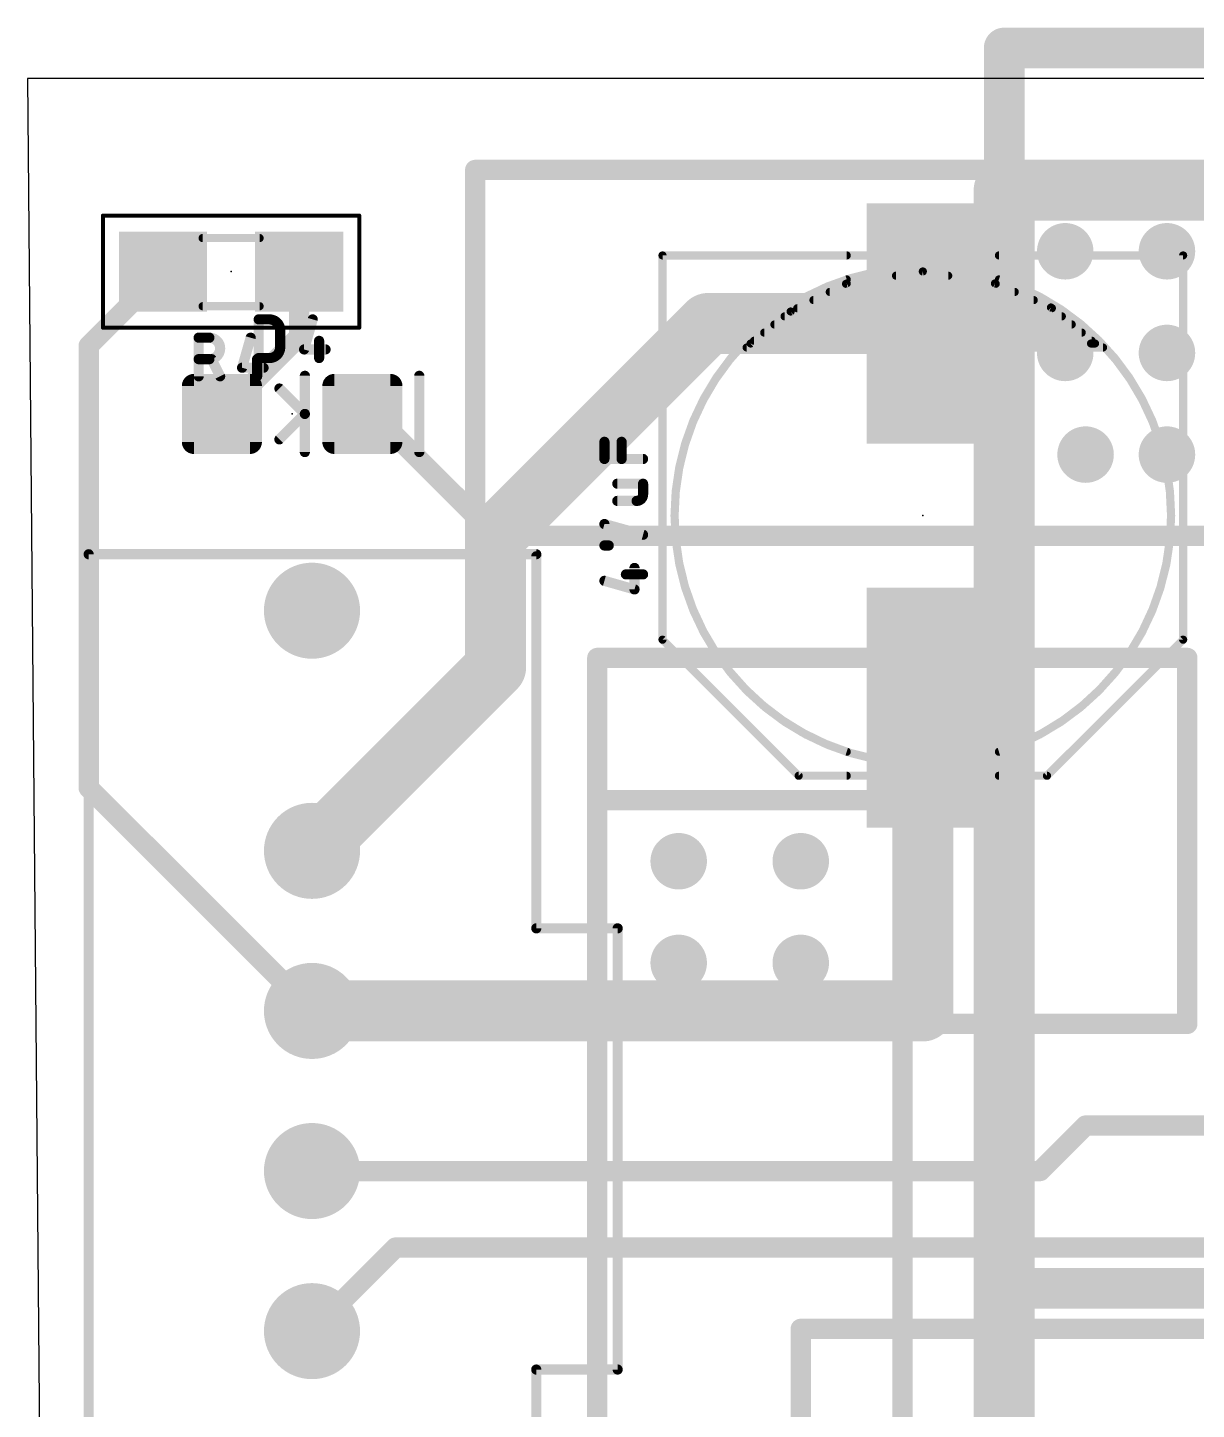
# Model space of a CAD drawing. Extents: x -0.3 to 81.4, y -1.5 to 30.2.
# Drawn here: x -0.25 to 14.34, y 12.96 to 30.23 of the extents above; entities that cross this region are included whole.
import ezdxf

# ---------------------------------------------------------------- set-up
doc = ezdxf.new("R2010")
doc.units = 0
for name, color, linetype in [('1', 12, 'CONTINUOUS'), ('16', 132, 'CONTINUOUS'), ('17', 110, 'CONTINUOUS'), ('18', 110, 'CONTINUOUS'), ('20', 31, 'CONTINUOUS'), ('21', 253, 'CONTINUOUS'), ('23', 53, 'CONTINUOUS'), ('25', 253, 'CONTINUOUS'), ('27', 253, 'CONTINUOUS'), ('39', 12, 'CONTINUOUS'), ('51', 253, 'CONTINUOUS')]:
    doc.layers.add(name, color=color, linetype=linetype)

# ---------------------------------------------------------------- blocks, each defined once
blk = doc.blocks.new('RECT')
blk.add_solid([(-0.5, -0.5), (0.5, -0.5), (-0.5, 0.5), (0.5, 0.5)])
blk = doc.blocks.new('RECT160000X160000R30')
at = {"const_width": 0.15}
blk.add_lwpolyline([(0.425, -0.35), (0.425, 0.35, 0.4142), (0.35, 0.425), (-0.35, 0.425, 0.4142), (-0.425, 0.35), (-0.425, -0.35, 0.4142), (-0.35, -0.425), (0.35, -0.425, 0.4142)], format="xyb", close=True, dxfattribs=at)
blk.add_solid([(-0.3754, -0.3754), (0.3754, -0.3754), (-0.3754, 0.3754), (0.3754, 0.3754)])
blk = doc.blocks.new('ROUNDP')
at = {"const_width": 0.5}
blk.add_lwpolyline([(0, -0.25, 1), (0, 0.25, 1), (0, -0.25)], format="xyb", dxfattribs=at)
blk = doc.blocks.new('ROUNDV')
at = {"const_width": 0.5}
blk.add_lwpolyline([(0, -0.25, 1), (0, 0.25, 1), (0, -0.25)], format="xyb", dxfattribs=at)

msp = doc.modelspace()

# ---------------------------------------------------------------- linework, layer by layer
at = {"layer": '1'}
for points, const_width in [([(11.938, 29.972), (79.248, 29.972)], 0.508), ([(11.938, 14.478), (11.938, 29.972)], 0.508), ([(5.334, 28.448), (5.334, 23.876)], 0.254), ([(14.732, 28.448), (5.334, 28.448)], 0.254), ([(1.436, 27.178), (0.508, 26.25)], 0.254), ([(3.136, 26.365), (3.136, 27.178)], 0.254), ([(5.588, 23.876), (8.242, 26.53)], 0.762), ([(8.242, 26.53), (10.922, 26.53)], 0.762), ([(2.171, 25.4), (3.136, 26.365)], 0.254), ([(0.508, 26.25), (0.508, 20.73)], 0.254), ([(4.064, 25.4), (3.925, 25.4)], 0.254), ([(5.588, 23.876), (4.064, 25.4)], 0.254), ([(5.588, 22.234), (5.588, 23.876)], 0.762), ([(5.334, 23.876), (14.732, 23.876)], 0.254), ([(3.296, 19.942), (5.588, 22.234)], 0.762), ([(6.858, 22.352), (6.858, 17.78)], 0.254), ([(14.224, 22.352), (6.858, 22.352)], 0.254), ([(14.224, 17.78), (14.224, 22.352)], 0.254), ([(10.922, 17.942), (10.922, 21.73)], 0.762), ([(0.508, 20.73), (3.296, 17.942)], 0.254), ([(3.296, 17.942), (10.922, 17.942)], 0.762), ([(6.858, 17.78), (14.224, 17.78)], 0.254), ([(12.386, 15.942), (12.954, 16.51)], 0.254), ([(12.954, 16.51), (19.724, 16.51)], 0.254), ([(3.296, 15.942), (12.386, 15.942)], 0.254), ([(3.296, 13.942), (4.34, 14.986)], 0.254), ([(4.34, 14.986), (15.494, 14.986)], 0.254), ([(29.464, 14.478), (11.938, 14.478)], 0.508), ([(23.622, 13.97), (9.398, 13.97)], 0.254), ([(9.398, 13.97), (9.398, 3.302)], 0.254)]:
    msp.add_lwpolyline(points, dxfattribs=dict(at, const_width=const_width))
for points, const_width in [([(11.938, 30.099, 1), (11.938, 29.845)], 0.254), ([(12.065, 29.972, 1), (11.811, 29.972)], 0.254), ([(5.3975, 28.448, 1), (5.2705, 28.448)], 0.127), ([(5.334, 28.5115, 1), (5.334, 28.3845)], 0.127), ([(1.4809, 27.1331, 1), (1.3911, 27.2229)], 0.127), ([(3.1995, 27.178, 1), (3.0725, 27.178)], 0.127), ([(8.242, 26.7205, 1), (8.242, 26.3395)], 0.381), ([(8.3767, 26.3953, 1), (8.1073, 26.6647)], 0.381), ([(10.922, 26.3395, 1), (10.922, 26.7205)], 0.381), ([(3.0725, 26.365, 1), (3.1995, 26.365)], 0.127), ([(3.1809, 26.3201, 1), (3.0911, 26.4099)], 0.127), ([(0.5715, 26.25, 1), (0.4445, 26.25)], 0.127), ([(0.4631, 26.2949, 1), (0.5529, 26.2051)], 0.127), ([(2.1261, 25.4449, 1), (2.2159, 25.3551)], 0.127), ([(3.925, 25.4635, 1), (3.925, 25.3365)], 0.127), ([(4.1089, 25.4449, 1), (4.0191, 25.3551)], 0.127), ([(4.064, 25.3365, 1), (4.064, 25.4635)], 0.127), ([(5.7785, 23.876, 1), (5.3975, 23.876)], 0.381), ([(5.4533, 24.0107, 1), (5.7227, 23.7413)], 0.381), ([(5.334, 23.9395, 1), (5.334, 23.8125)], 0.127), ([(5.2705, 23.876, 1), (5.3975, 23.876)], 0.127), ([(5.5431, 23.8311, 1), (5.6329, 23.9209)], 0.127), ([(5.7227, 22.0993, 1), (5.4533, 22.3687)], 0.381), ([(6.9215, 22.352, 1), (6.7945, 22.352)], 0.127), ([(6.858, 22.4155, 1), (6.858, 22.2885)], 0.127), ([(14.2875, 22.352, 1), (14.1605, 22.352)], 0.127), ([(14.224, 22.2885, 1), (14.224, 22.4155)], 0.127), ([(5.3975, 22.234, 1), (5.7785, 22.234)], 0.381), ([(11.1125, 21.73, 1), (10.7315, 21.73)], 0.381), ([(0.5529, 20.7749, 1), (0.4631, 20.6851)], 0.127), ([(0.4445, 20.73, 1), (0.5715, 20.73)], 0.127), ([(3.1613, 20.0767, 1), (3.4307, 19.8073)], 0.381), ([(3.296, 18.1325, 1), (3.296, 17.7515)], 0.381), ([(10.922, 17.7515, 1), (10.922, 18.1325)], 0.381), ([(10.7315, 17.942, 1), (11.1125, 17.942)], 0.381), ([(3.2511, 17.8971, 1), (3.3409, 17.9869)], 0.127), ([(6.858, 17.8435, 1), (6.858, 17.7165)], 0.127), ([(6.7945, 17.78, 1), (6.9215, 17.78)], 0.127), ([(14.1605, 17.78, 1), (14.2875, 17.78)], 0.127), ([(14.224, 17.7165, 1), (14.224, 17.8435)], 0.127), ([(12.954, 16.5735, 1), (12.954, 16.4465)], 0.127), ([(12.9989, 16.4651, 1), (12.9091, 16.5549)], 0.127), ([(3.296, 16.0055, 1), (3.296, 15.8785)], 0.127), ([(12.386, 15.8785, 1), (12.386, 16.0055)], 0.127), ([(12.3411, 15.9869, 1), (12.4309, 15.8971)], 0.127), ([(4.34, 15.0495, 1), (4.34, 14.9225)], 0.127), ([(4.3849, 14.9411, 1), (4.2951, 15.0309)], 0.127), ([(11.938, 14.605, 1), (11.938, 14.351)], 0.254), ([(11.811, 14.478, 1), (12.065, 14.478)], 0.254), ([(3.2511, 13.9869, 1), (3.3409, 13.8971)], 0.127), ([(9.398, 14.0335, 1), (9.398, 13.9065)], 0.127), ([(9.4615, 13.97, 1), (9.3345, 13.97)], 0.127)]:
    msp.add_lwpolyline(points, format="xyb", dxfattribs=dict(at, const_width=const_width))
at = {"layer": '16'}
for points, const_width in [([(11.938, 28.194), (11.938, 4.572)], 0.762), ([(73.152, 28.194), (11.938, 28.194)], 0.762), ([(6.858, 0.254), (6.858, 20.574)], 0.254), ([(6.858, 20.574), (7.62, 20.574)], 0.254), ([(7.62, 20.574), (10.668, 20.574)], 0.254), ([(10.668, 20.574), (10.668, 5.08)], 0.254)]:
    msp.add_lwpolyline(points, dxfattribs=dict(at, const_width=const_width))
for points, const_width in [([(12.1285, 28.194, 1), (11.7475, 28.194)], 0.381), ([(11.938, 28.3845, 1), (11.938, 28.0035)], 0.381), ([(6.9215, 20.574, 1), (6.7945, 20.574)], 0.127), ([(6.858, 20.6375, 1), (6.858, 20.5105)], 0.127), ([(7.62, 20.6375, 1), (7.62, 20.5105)], 0.127), ([(7.62, 20.5105, 1), (7.62, 20.6375)], 0.127), ([(10.7315, 20.574, 1), (10.6045, 20.574)], 0.127), ([(10.668, 20.5105, 1), (10.668, 20.6375)], 0.127)]:
    msp.add_lwpolyline(points, format="xyb", dxfattribs=dict(at, const_width=const_width))
at = {"layer": '20'}
for p, q in [((79.375, 29.591), (-0.254, 29.591)), ((-0.254, 29.591), (0, 0))]:
    msp.add_line(p, q, dxfattribs=at)
at = {"layer": '21'}
for points, const_width in [([(7.672, 22.58), (7.672, 27.38)], 0.1016), ([(7.672, 27.38), (9.972, 27.38)], 0.1016), ([(11.872, 27.38), (14.172, 27.38)], 0.1016), ([(14.172, 27.38), (14.172, 22.58)], 0.1016), ([(4.6355, 25.8763), (4.6355, 24.9238)], 0.127), ([(0.508, 5.842), (0.508, 23.6474)], 0.127), ([(0.508, 23.6474), (6.096, 23.6474)], 0.127), ([(6.096, 18.9738), (6.096, 23.622)], 0.127), ([(9.372, 20.88), (7.672, 22.58)], 0.1016), ([(14.172, 22.58), (12.472, 20.88)], 0.1016), ([(9.972, 20.88), (9.372, 20.88)], 0.1016), ([(12.472, 20.88), (11.872, 20.88)], 0.1016), ([(7.112, 18.9738), (6.096, 18.9738)], 0.127), ([(7.112, 18.9738), (7.112, 13.462)], 0.127), ([(6.096, 5.842), (6.096, 13.462)], 0.127), ([(7.112, 13.462), (6.096, 13.462)], 0.127)]:
    msp.add_lwpolyline(points, dxfattribs=dict(at, const_width=const_width))
for points, const_width in [([(7.6974, 27.38, 1), (7.6466, 27.38)], 0.0508), ([(7.672, 27.4054, 1), (7.672, 27.3546)], 0.0508), ([(9.972, 27.3546, 1), (9.972, 27.4054)], 0.0508), ([(11.872, 27.4054, 1), (11.872, 27.3546)], 0.0508), ([(14.1974, 27.38, 1), (14.1466, 27.38)], 0.0508), ([(14.172, 27.3546, 1), (14.172, 27.4054)], 0.0508), ([(9.972, 27.08, 0.7285), (9.972, 21.18)], 0.1016), ([(9.9798, 27.0558, 1), (9.9642, 27.1042)], 0.0508), ([(11.872, 21.18, 0.7285), (11.872, 27.08)], 0.1016), ([(11.8798, 27.1042, 1), (11.8642, 27.0558)], 0.0508), ([(4.6673, 25.8763, 1), (4.6038, 25.8763)], 0.0635), ([(4.6038, 24.9238, 1), (4.6673, 24.9238)], 0.0635), ([(0.5397, 23.6474, 1), (0.4763, 23.6474)], 0.0635), ([(0.508, 23.6791, 1), (0.508, 23.6157)], 0.0635), ([(6.1277, 23.622, 1), (6.0643, 23.622)], 0.0635), ([(6.096, 23.6157, 1), (6.096, 23.6791)], 0.0635), ([(7.69, 22.598, 1), (7.654, 22.562)], 0.0508), ([(14.19, 22.562, 1), (14.154, 22.598)], 0.0508), ([(7.6466, 22.58, 1), (7.6974, 22.58)], 0.0508), ([(14.1466, 22.58, 1), (14.1974, 22.58)], 0.0508), ([(9.9642, 21.1558, 1), (9.9798, 21.2042)], 0.0508), ([(11.8642, 21.2042, 1), (11.8798, 21.1558)], 0.0508), ([(9.372, 20.9054, 1), (9.372, 20.8546)], 0.0508), ([(9.354, 20.862, 1), (9.39, 20.898)], 0.0508), ([(9.972, 20.8546, 1), (9.972, 20.9054)], 0.0508), ([(11.872, 20.9054, 1), (11.872, 20.8546)], 0.0508), ([(12.454, 20.898, 1), (12.49, 20.862)], 0.0508), ([(12.472, 20.8546, 1), (12.472, 20.9054)], 0.0508), ([(6.096, 19.0055, 1), (6.096, 18.9421)], 0.0635), ([(6.0643, 18.9738, 1), (6.1277, 18.9738)], 0.0635), ([(7.1437, 18.9738, 1), (7.0803, 18.9738)], 0.0635), ([(7.112, 18.9421, 1), (7.112, 19.0055)], 0.0635), ([(6.096, 13.4938, 1), (6.096, 13.4303)], 0.0635), ([(6.1277, 13.462, 1), (6.0643, 13.462)], 0.0635), ([(7.0803, 13.462, 1), (7.1437, 13.462)], 0.0635), ([(7.112, 13.4303, 1), (7.112, 13.4938)], 0.0635)]:
    msp.add_lwpolyline(points, format="xyb", dxfattribs=dict(at, const_width=const_width))
at = {"layer": '23'}
for p in [(2.286, 27.178), (3.048, 25.4), (10.922, 24.13)]:
    msp.add_point(p, dxfattribs=at)
at = {"layer": '25'}
for points, const_width in [([(2.6622, 26.5811, 1), (2.5987, 26.5811)], 0.0635), ([(2.6305, 26.6129, 1), (2.6305, 26.5494)], 0.0635), ([(2.7645, 26.6129, 1), (2.7645, 26.5494)], 0.0635), ([(2.8986, 26.447, 0.4142), (2.7645, 26.5811)], 0.127), ([(2.7645, 26.5494, 1), (2.7645, 26.6129)], 0.0635), ([(3.3352, 26.5724, 1), (3.2741, 26.5898)], 0.0635), ([(1.8808, 26.3843, 1), (1.8808, 26.3208)], 0.0635), ([(1.9126, 26.3525, 1), (1.8491, 26.3525)], 0.0635), ([(2.0149, 26.3843, 1), (2.0149, 26.3208)], 0.0635), ([(2.0149, 26.0844, 1), (2.0149, 26.3525)], 0.127), ([(2.0149, 26.3208, 1), (2.0149, 26.3843)], 0.0635), ([(2.5609, 26.3438, 1), (2.4998, 26.3612)], 0.0635), ([(2.9303, 26.447, 1), (2.8668, 26.447)], 0.0635), ([(2.8668, 26.447, 1), (2.9303, 26.447)], 0.0635), ([(2.7645, 26.0985, 0.4142), (2.8986, 26.2326)], 0.127), ([(2.9303, 26.2326, 1), (2.8668, 26.2326)], 0.0635), ([(2.8668, 26.2326, 1), (2.9303, 26.2326)], 0.0635), ([(3.1974, 26.2375, 1), (3.1974, 26.174)], 0.0635), ([(3.1669, 26.2145, 1), (3.2279, 26.197)], 0.0635), ([(3.4168, 26.313, 1), (3.3533, 26.313)], 0.0635), ([(3.4655, 26.174, 1), (3.4655, 26.2375)], 0.0635), ([(1.8808, 26.1161, 1), (1.8808, 26.0526)], 0.0635), ([(2.0149, 26.1161, 1), (2.0149, 26.0526)], 0.0635), ([(2.0701, 26.0986, 1), (2.0133, 26.0702)], 0.0635), ([(2.0149, 26.0526, 1), (2.0149, 26.1161)], 0.0635), ([(2.6425, 26.0844, 1), (2.579, 26.0844)], 0.0635), ([(2.5987, 26.0985, 1), (2.6622, 26.0985)], 0.0635), ([(2.6305, 26.1303, 1), (2.6305, 26.0668)], 0.0635), ([(2.7645, 26.1302, 1), (2.7645, 26.0668)], 0.0635), ([(2.7645, 26.0668, 1), (2.7645, 26.1303)], 0.0635), ([(3.3533, 26.0985, 1), (3.4168, 26.0985)], 0.0635), ([(1.8491, 25.8699, 1), (1.9126, 25.8699)], 0.0635), ([(2.1205, 25.8557, 1), (2.1773, 25.8841)], 0.0635), ([(2.3925, 25.9859, 1), (2.4536, 25.9684)], 0.0635), ([(2.4231, 26.0089, 1), (2.4231, 25.9454)], 0.0635), ([(2.579, 25.8699, 1), (2.6425, 25.8699)], 0.0635), ([(2.6912, 25.9454, 1), (2.6912, 26.0089)], 0.0635)]:
    msp.add_lwpolyline(points, format="xyb", dxfattribs=dict(at, const_width=const_width))
at = {"layer": '25', "const_width": 0.127}
for points in [[(2.6305, 26.0985), (2.6305, 26.5811)], [(2.6305, 26.5811), (2.7645, 26.5811)], [(3.3047, 26.5811), (3.1974, 26.2057)], [(1.8808, 25.8699), (1.8808, 26.3525)], [(1.8808, 26.3525), (2.0149, 26.3525)], [(2.5303, 26.3525), (2.4231, 25.9771)], [(2.8986, 26.447), (2.8986, 26.2326)], [(3.1974, 26.2057), (3.4655, 26.2057)], [(3.3851, 26.313), (3.3851, 26.0985)], [(2.0149, 26.0844), (1.8808, 26.0844)], [(2.1489, 25.8699), (2.0417, 26.0844)], [(2.6108, 26.0844), (2.6108, 25.8699)], [(2.7645, 26.0985), (2.6305, 26.0985)], [(2.4231, 25.9771), (2.6912, 25.9771)]]:
    msp.add_lwpolyline(points, dxfattribs=at)
at = {"layer": '27', "const_width": 0.127}
for points in [[(6.9469, 24.8375), (6.9469, 25.052)], [(7.1614, 24.8375), (7.1614, 25.052)], [(7.4295, 24.8375), (6.9469, 24.8375)], [(7.4295, 24.5282), (7.1078, 24.5282)], [(7.4295, 24.3942), (7.4295, 24.5282)], [(7.1078, 24.3138), (7.3491, 24.3138)], [(6.9469, 23.7566), (6.9469, 24.0247)], [(6.9469, 24.0247), (7.4295, 23.8907)], [(7.0005, 23.7566), (6.9469, 23.7566)], [(7.3223, 23.208), (7.3223, 23.4761)], [(6.9469, 23.3152), (7.3223, 23.208)], [(7.215, 23.3956), (7.4295, 23.3956)]]:
    msp.add_lwpolyline(points, dxfattribs=at)
at = {"layer": '27'}
for points, const_width in [([(6.9787, 25.052, 1), (6.9152, 25.052)], 0.0635), ([(7.1931, 25.052, 1), (7.1296, 25.052)], 0.0635), ([(6.9469, 24.8693, 1), (6.9469, 24.8058)], 0.0635), ([(6.9152, 24.8375, 1), (6.9787, 24.8375)], 0.0635), ([(7.1296, 24.8375, 1), (7.1931, 24.8375)], 0.0635), ([(7.4295, 24.8058, 1), (7.4295, 24.8693)], 0.0635), ([(7.1078, 24.56, 1), (7.1078, 24.4965)], 0.0635), ([(7.4612, 24.5282, 1), (7.3978, 24.5282)], 0.0635), ([(7.4295, 24.4965, 1), (7.4295, 24.56)], 0.0635), ([(7.1078, 24.3455, 1), (7.1078, 24.282)], 0.0635), ([(7.3491, 24.3138, 0.4142), (7.4295, 24.3942)], 0.127), ([(7.3491, 24.3455, 1), (7.3491, 24.282)], 0.0635), ([(7.3491, 24.282, 1), (7.3491, 24.3455)], 0.0635), ([(7.4612, 24.3942, 1), (7.3978, 24.3942)], 0.0635), ([(7.3978, 24.3942, 1), (7.4612, 24.3942)], 0.0635), ([(6.9787, 24.0247, 1), (6.9152, 24.0247)], 0.0635), ([(6.9554, 24.0553, 1), (6.9384, 23.9941)], 0.0635), ([(7.421, 23.8601, 1), (7.438, 23.9212)], 0.0635), ([(6.9469, 23.7884, 1), (6.9469, 23.7249)], 0.0635), ([(6.9152, 23.7566, 1), (6.9787, 23.7566)], 0.0635), ([(7.0005, 23.7249, 1), (7.0005, 23.7884)], 0.0635), ([(7.354, 23.4761, 1), (7.2905, 23.4761)], 0.0635), ([(6.9556, 23.3457, 1), (6.9382, 23.2847)], 0.0635), ([(7.215, 23.4274, 1), (7.215, 23.3639)], 0.0635), ([(7.4295, 23.3639, 1), (7.4295, 23.4274)], 0.0635), ([(7.2905, 23.208, 1), (7.354, 23.208)], 0.0635), ([(7.3135, 23.1774, 1), (7.331, 23.2385)], 0.0635)]:
    msp.add_lwpolyline(points, format="xyb", dxfattribs=dict(at, const_width=const_width))
at = {"layer": '39', "const_width": 0.0508}
for points in [[(0.686, 26.478), (0.686, 27.878)], [(0.686, 27.878), (3.886, 27.878)], [(3.886, 27.878), (3.886, 26.478)], [(3.886, 26.478), (0.686, 26.478)]]:
    msp.add_lwpolyline(points, dxfattribs=at)
at = {"layer": '39', "const_width": 0.0254}
for points in [[(0.6987, 27.878, 1), (0.6733, 27.878)], [(0.686, 27.8907, 1), (0.686, 27.8653)], [(3.8987, 27.878, 1), (3.8733, 27.878)], [(3.886, 27.8653, 1), (3.886, 27.8907)], [(0.686, 26.4907, 1), (0.686, 26.4653)], [(0.6733, 26.478, 1), (0.6987, 26.478)], [(3.8733, 26.478, 1), (3.8987, 26.478)], [(3.886, 26.4653, 1), (3.886, 26.4907)]]:
    msp.add_lwpolyline(points, format="xyb", dxfattribs=at)
at = {"layer": '51'}
for points, const_width in [([(2.642, 27.597), (1.93, 27.597)], 0.1016), ([(7.672, 22.58), (7.672, 27.38)], 0.1016), ([(7.672, 27.38), (14.172, 27.38)], 0.1016), ([(14.172, 27.38), (14.172, 22.58)], 0.1016), ([(10.922, 27.18), (9.972, 27.03)], 0.1016), ([(10.5876, 27.1272), (11.2388, 27.1272)], 0.1016), ([(11.822, 27.03), (10.922, 27.18)], 0.1016), ([(9.972, 27.03), (9.272, 26.68)], 0.1016), ([(9.76, 26.924), (12.0693, 26.924)], 0.1016), ([(9.9632, 27.0256), (11.8323, 27.0256)], 0.1016), ([(12.522, 26.73), (11.822, 27.03)], 0.1016), ([(2.642, 26.746), (1.93, 26.746)], 0.1016), ([(9.3536, 26.7208), (12.5332, 26.7208)], 0.1016), ([(9.5568, 26.8224), (12.3064, 26.8224)], 0.1016), ([(13.072, 26.28), (12.522, 26.73)], 0.1016), ([(9.272, 26.68), (8.772, 26.28)], 0.1016), ([(9.196, 26.6192), (12.6574, 26.6192)], 0.1016), ([(8.942, 26.416), (12.9058, 26.416)], 0.1016), ([(9.069, 26.5176), (12.7816, 26.5176)], 0.1016), ([(13.172, 26.23), (8.722, 26.23)], 0.1016), ([(8.772, 26.28), (13.022, 26.28)], 0.1016), ([(8.815, 26.3144), (13.03, 26.3144)], 0.1016), ([(13.022, 26.28), (13.072, 26.28)], 0.1016), ([(3.2067, 25.8763), (3.2067, 25.4)], 0.127), ([(3.2067, 25.4), (2.8893, 25.7175)], 0.127), ([(3.2067, 25.4), (2.8893, 25.0825)], 0.127), ([(3.2067, 25.4), (3.2067, 24.9238)], 0.127), ([(9.372, 20.88), (7.672, 22.58)], 0.1016), ([(14.172, 22.58), (12.472, 20.88)], 0.1016), ([(12.472, 20.88), (9.372, 20.88)], 0.1016)]:
    msp.add_lwpolyline(points, dxfattribs=dict(at, const_width=const_width))
for points, const_width in [([(1.93, 27.6224, 1), (1.93, 27.5716)], 0.0508), ([(2.642, 27.5716, 1), (2.642, 27.6224)], 0.0508), ([(7.6974, 27.38, 1), (7.6466, 27.38)], 0.0508), ([(7.672, 27.4054, 1), (7.672, 27.3546)], 0.0508), ([(10.922, 21.03, 1), (10.922, 27.23, 1), (10.922, 21.03)], 0.1016), ([(14.1974, 27.38, 1), (14.1466, 27.38)], 0.0508), ([(14.172, 27.3546, 1), (14.172, 27.4054)], 0.0508), ([(10.5876, 27.1526, 1), (10.5876, 27.1018)], 0.0508), ([(10.9262, 27.2051, 1), (10.9178, 27.1549)], 0.0508), ([(10.926, 27.1549, 1), (10.918, 27.2051)], 0.0508), ([(11.2388, 27.1018, 1), (11.2388, 27.1526)], 0.0508), ([(9.76, 26.9494, 1), (9.76, 26.8986)], 0.0508), ([(9.9632, 27.051, 1), (9.9632, 27.0002)], 0.0508), ([(9.968, 27.0551, 1), (9.976, 27.0049)], 0.0508), ([(9.9834, 27.0073, 1), (9.9606, 27.0527)], 0.0508), ([(11.832, 27.0533, 1), (11.812, 27.0067)], 0.0508), ([(11.8178, 27.0049, 1), (11.8262, 27.0551)], 0.0508), ([(11.8323, 27.0002, 1), (11.8323, 27.051)], 0.0508), ([(12.0693, 26.8986, 1), (12.0693, 26.9494)], 0.0508), ([(1.93, 26.7714, 1), (1.93, 26.7206)], 0.0508), ([(2.642, 26.7206, 1), (2.642, 26.7714)], 0.0508), ([(9.3536, 26.7462, 1), (9.3536, 26.6954)], 0.0508), ([(9.5568, 26.8478, 1), (9.5568, 26.797)], 0.0508), ([(12.3064, 26.797, 1), (12.3064, 26.8478)], 0.0508), ([(12.5381, 26.7497, 1), (12.5059, 26.7103)], 0.0508), ([(12.512, 26.7067, 1), (12.532, 26.7533)], 0.0508), ([(12.5332, 26.6954, 1), (12.5332, 26.7462)], 0.0508), ([(9.196, 26.6446, 1), (9.196, 26.5938)], 0.0508), ([(9.2606, 26.7027, 1), (9.2834, 26.6573)], 0.0508), ([(9.2879, 26.6602, 1), (9.2561, 26.6998)], 0.0508), ([(12.6574, 26.5938, 1), (12.6574, 26.6446)], 0.0508), ([(8.942, 26.4414, 1), (8.942, 26.3906)], 0.0508), ([(9.069, 26.543, 1), (9.069, 26.4922)], 0.0508), ([(12.7816, 26.4922, 1), (12.7816, 26.543)], 0.0508), ([(12.9058, 26.3906, 1), (12.9058, 26.4414)], 0.0508), ([(8.722, 26.2554, 1), (8.722, 26.2046)], 0.0508), ([(8.772, 26.3054, 1), (8.772, 26.2546)], 0.0508), ([(8.7561, 26.2998, 1), (8.7879, 26.2602)], 0.0508), ([(8.815, 26.3398, 1), (8.815, 26.289)], 0.0508), ([(13.022, 26.3054, 1), (13.022, 26.2546)], 0.0508), ([(13.022, 26.2546, 1), (13.022, 26.3054)], 0.0508), ([(13.03, 26.289, 1), (13.03, 26.3398)], 0.0508), ([(13.0559, 26.2603, 1), (13.0881, 26.2997)], 0.0508), ([(13.072, 26.2546, 1), (13.072, 26.3054)], 0.0508), ([(13.172, 26.2046, 1), (13.172, 26.2554)], 0.0508), ([(3.2385, 25.8763, 1), (3.175, 25.8763)], 0.0635), ([(2.9117, 25.74, 1), (2.8668, 25.695)], 0.0635), ([(3.2385, 25.4, 1), (3.175, 25.4)], 0.0635), ([(3.175, 25.4, 1), (3.2385, 25.4)], 0.0635), ([(3.1843, 25.3775, 1), (3.2292, 25.4225)], 0.0635), ([(3.2292, 25.3775, 1), (3.1843, 25.4225)], 0.0635), ([(2.8668, 25.105, 1), (2.9117, 25.06)], 0.0635), ([(3.175, 24.9238, 1), (3.2385, 24.9238)], 0.0635), ([(7.69, 22.598, 1), (7.654, 22.562)], 0.0508), ([(14.19, 22.562, 1), (14.154, 22.598)], 0.0508), ([(7.6466, 22.58, 1), (7.6974, 22.58)], 0.0508), ([(14.1466, 22.58, 1), (14.1974, 22.58)], 0.0508), ([(9.372, 20.9054, 1), (9.372, 20.8546)], 0.0508), ([(9.354, 20.862, 1), (9.39, 20.898)], 0.0508), ([(12.454, 20.898, 1), (12.49, 20.862)], 0.0508), ([(12.472, 20.8546, 1), (12.472, 20.9054)], 0.0508)]:
    msp.add_lwpolyline(points, format="xyb", dxfattribs=dict(at, const_width=const_width))

# ---------------------------------------------------------------- block references
at = {"layer": '1', "xscale": 3, "yscale": 1.4, "rotation": 270}
for p in [(10.922, 26.53), (10.922, 21.73)]:
    msp.add_blockref('RECT', p, dxfattribs=at)
at = {"layer": '1', "xscale": 1.1, "rotation": 180}
for p in [(1.436, 27.178), (3.136, 27.178)]:
    msp.add_blockref('RECT', p, dxfattribs=at)
at = {"layer": '1', "rotation": 270}
for p in [(2.171, 25.4), (3.925, 25.4)]:
    msp.add_blockref('RECT160000X160000R30', p, dxfattribs=at)
at = {"layer": '17', "xscale": 1.2, "yscale": 1.2, "rotation": 90}
for p in [(3.296, 22.942), (3.296, 22.942), (3.296, 19.942), (3.296, 19.942), (3.296, 17.942), (3.296, 17.942), (3.296, 15.942), (3.296, 15.942), (3.296, 13.942), (3.296, 13.942)]:
    msp.add_blockref('ROUNDP', p, dxfattribs=at)
at = {"layer": '18', "xscale": 0.7056, "yscale": 0.7056}
for p in [(12.7, 27.432), (12.7, 27.432), (13.97, 27.432), (13.97, 27.432), (12.7, 26.162), (12.7, 26.162), (13.97, 26.162), (13.97, 26.162), (12.954, 24.892), (12.954, 24.892), (13.97, 24.892), (13.97, 24.892), (7.874, 19.812), (7.874, 19.812), (9.398, 19.812), (9.398, 19.812), (7.874, 18.542), (7.874, 18.542), (9.398, 18.542), (9.398, 18.542)]:
    msp.add_blockref('ROUNDV', p, dxfattribs=at)
at = {"layer": '51'}
for p, xscale, yscale, rotation in [((1.7058, 27.1729), 0.5001, 0.95, 180), ((2.8742, 27.1729), 0.5001, 0.95, 180), ((10.922, 27.48), 0.6, 0.7, 270), ((10.922, 20.78), 0.6, 0.7, 270)]:
    msp.add_blockref('RECT', p, dxfattribs=dict(at, xscale=xscale, yscale=yscale, rotation=rotation))

doc.saveas('drawing.dxf')
